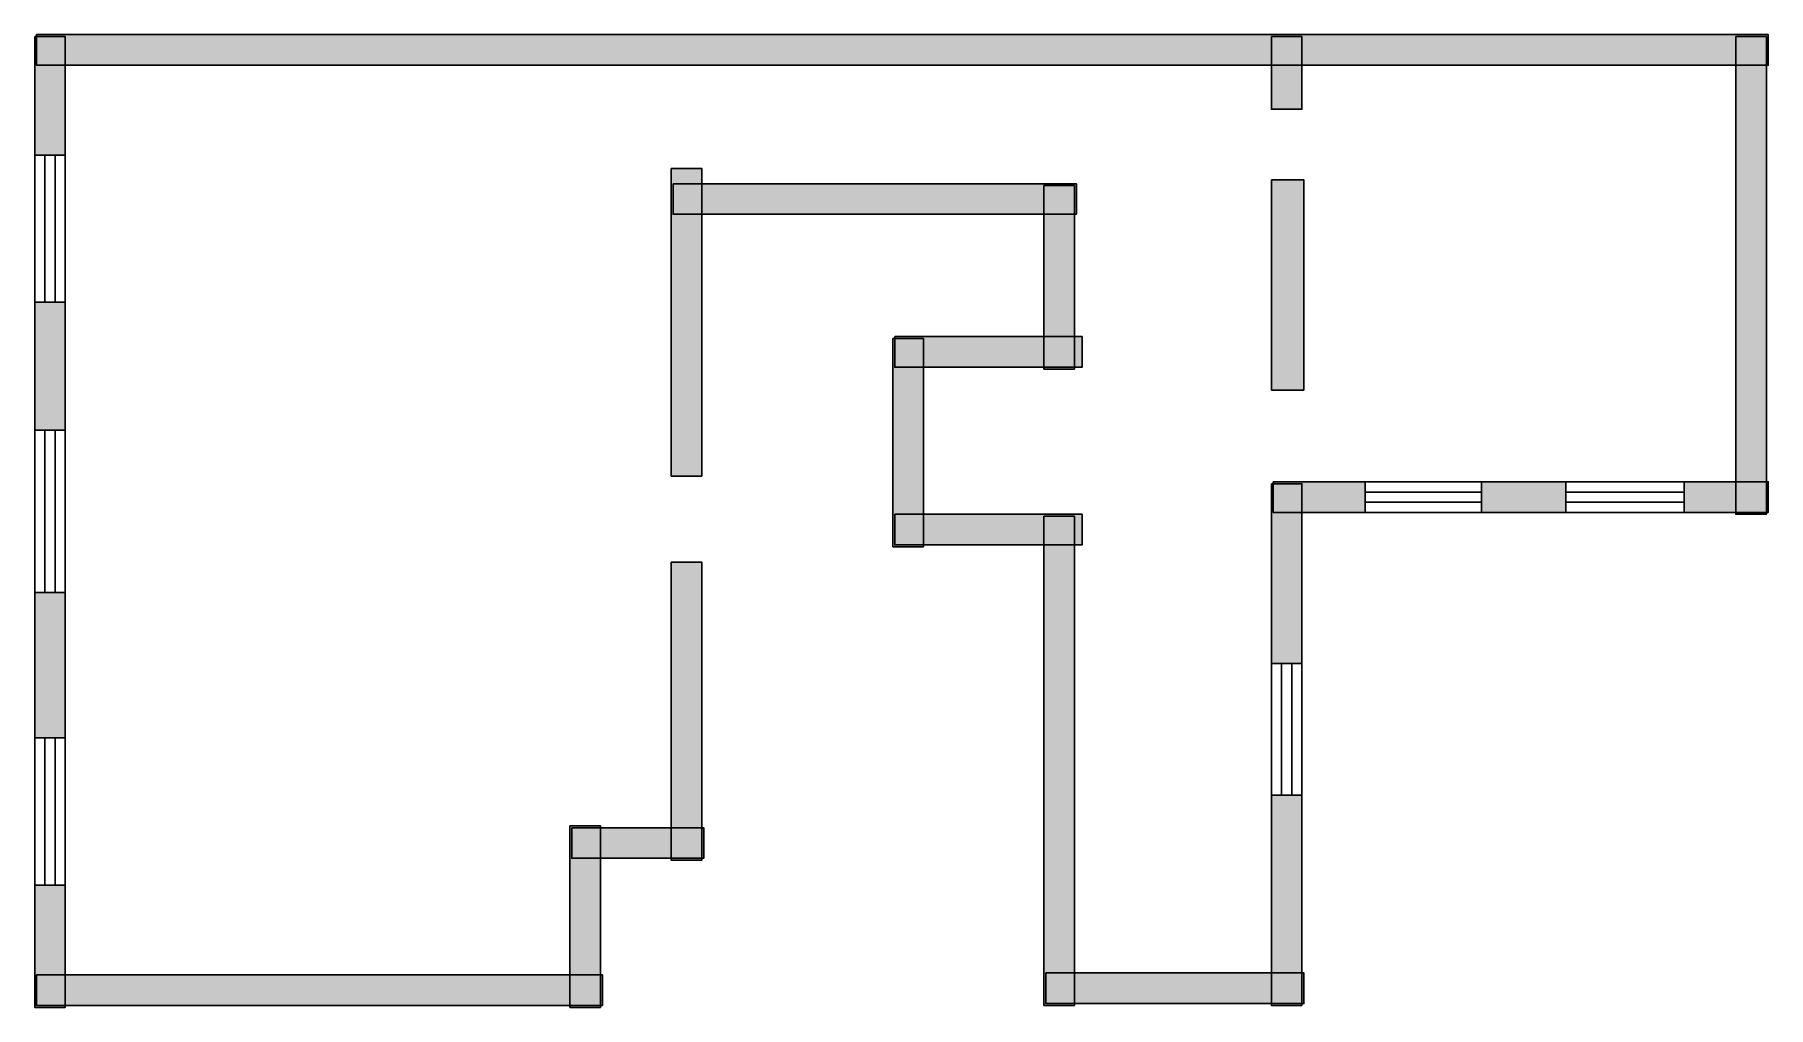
# Model space of a CAD drawing. Header units: centimetres. Extents: x 145 to 996, y 101 to 578.
import ezdxf

# ---------------------------------------------------------------- set-up
doc = ezdxf.new("R2010")
doc.units = ezdxf.units.CM
doc.layers.add('WALL', color=7, linetype='Continuous')
doc.layers.add('WINDOW', color=5, linetype='Continuous')

msp = doc.modelspace()

# ---------------------------------------------------------------- hatches: boundary and pattern name
at = {"layer": 'WALL'}
h = msp.add_hatch(color=256, dxfattribs=at)
h.dxf.hatch_style = 1
h.paths.add_polyline_path([(146.25, 578.4375), (995.625, 578.4375), (995.625, 563.4375), (146.25, 563.4375)])
h = msp.add_hatch(color=256, dxfattribs=at)
h.dxf.hatch_style = 1
h.paths.add_polyline_path([(145.3125, 577.5), (160.3125, 577.5), (160.3125, 519.375), (145.3125, 519.375)])
h = msp.add_hatch(color=256, dxfattribs=at)
h.dxf.hatch_style = 1
h.paths.add_polyline_path([(751.875, 577.5), (766.875, 577.5), (766.875, 541.875), (751.875, 541.875)])
h = msp.add_hatch(color=256, dxfattribs=at)
h.dxf.hatch_style = 1
h.paths.add_polyline_path([(979.6875, 577.5), (994.6875, 577.5), (994.6875, 343.125), (979.6875, 343.125)])
h = msp.add_hatch(color=256, dxfattribs=at)
h.dxf.hatch_style = 1
h.paths.add_polyline_path([(457.5, 512.8125), (472.5, 512.8125), (472.5, 361.875), (457.5, 361.875)])
h = msp.add_hatch(color=256, dxfattribs=at)
h.dxf.hatch_style = 1
h.paths.add_polyline_path([(458.4375, 505.3125), (656.25, 505.3125), (656.25, 490.3125), (458.4375, 490.3125)])
h = msp.add_hatch(color=256, dxfattribs=at)
h.dxf.hatch_style = 1
h.paths.add_polyline_path([(640.3125, 504.375), (655.3125, 504.375), (655.3125, 414.375), (640.3125, 414.375)])
h = msp.add_hatch(color=256, dxfattribs=at)
h.dxf.hatch_style = 1
h.paths.add_polyline_path([(751.875, 507.1875), (767.8125, 507.1875), (767.8125, 404.0625), (751.875, 404.0625)])
h = msp.add_hatch(color=256, dxfattribs=at)
h.dxf.hatch_style = 1
h.paths.add_polyline_path([(145.3125, 447.1875), (160.3125, 447.1875), (160.3125, 384.375), (145.3125, 384.375)])
h = msp.add_hatch(color=256, dxfattribs=at)
h.dxf.hatch_style = 1
h.paths.add_polyline_path([(566.25, 429.375), (581.25, 429.375), (581.25, 327.1875), (566.25, 327.1875)])
h = msp.add_hatch(color=256, dxfattribs=at)
h.dxf.hatch_style = 1
h.paths.add_polyline_path([(567.1875, 430.3125), (659.0625, 430.3125), (659.0625, 415.3125), (567.1875, 415.3125)])
h = msp.add_hatch(color=256, dxfattribs=at)
h.dxf.hatch_style = 1
h.paths.add_polyline_path([(751.875, 358.125), (766.875, 358.125), (766.875, 270), (751.875, 270)])
h = msp.add_hatch(color=256, dxfattribs=at)
h.dxf.hatch_style = 1
h.paths.add_polyline_path([(752.8125, 359.0625), (797.8125, 359.0625), (797.8125, 344.0625), (752.8125, 344.0625)])
h = msp.add_hatch(color=256, dxfattribs=at)
h.dxf.hatch_style = 1
h.paths.add_polyline_path([(855, 359.0625), (896.25, 359.0625), (896.25, 344.0625), (855, 344.0625)])
h = msp.add_hatch(color=256, dxfattribs=at)
h.dxf.hatch_style = 1
h.paths.add_polyline_path([(954.375, 359.0625), (995.625, 359.0625), (995.625, 344.0625), (954.375, 344.0625)])
h = msp.add_hatch(color=256, dxfattribs=at)
h.dxf.hatch_style = 1
h.paths.add_polyline_path([(567.1875, 343.125), (659.0625, 343.125), (659.0625, 328.125), (567.1875, 328.125)])
h = msp.add_hatch(color=256, dxfattribs=at)
h.dxf.hatch_style = 1
h.paths.add_polyline_path([(640.3125, 342.1875), (655.3125, 342.1875), (655.3125, 102.1875), (640.3125, 102.1875)])
h = msp.add_hatch(color=256, dxfattribs=at)
h.dxf.hatch_style = 1
h.paths.add_polyline_path([(457.5, 319.6875), (472.5, 319.6875), (472.5, 173.4375), (457.5, 173.4375)])
h = msp.add_hatch(color=256, dxfattribs=at)
h.dxf.hatch_style = 1
h.paths.add_polyline_path([(145.3125, 304.6875), (160.3125, 304.6875), (160.3125, 233.4375), (145.3125, 233.4375)])
h = msp.add_hatch(color=256, dxfattribs=at)
h.dxf.hatch_style = 1
h.paths.add_polyline_path([(751.875, 205.3125), (766.875, 205.3125), (766.875, 102.1875), (751.875, 102.1875)])
h = msp.add_hatch(color=256, dxfattribs=at)
h.dxf.hatch_style = 1
h.paths.add_polyline_path([(407.8125, 190.3125), (422.8125, 190.3125), (422.8125, 101.25), (407.8125, 101.25)])
h = msp.add_hatch(color=256, dxfattribs=at)
h.dxf.hatch_style = 1
h.paths.add_polyline_path([(408.75, 189.375), (473.4375, 189.375), (473.4375, 174.375), (408.75, 174.375)])
h = msp.add_hatch(color=256, dxfattribs=at)
h.dxf.hatch_style = 1
h.paths.add_polyline_path([(145.3125, 161.25), (160.3125, 161.25), (160.3125, 101.25), (145.3125, 101.25)])
h = msp.add_hatch(color=256, dxfattribs=at)
h.dxf.hatch_style = 1
h.paths.add_polyline_path([(146.25, 117.1875), (423.75, 117.1875), (423.75, 102.1875), (146.25, 102.1875)])
h = msp.add_hatch(color=256, dxfattribs=at)
h.dxf.hatch_style = 1
h.paths.add_polyline_path([(641.25, 118.125), (767.8125, 118.125), (767.8125, 103.125), (641.25, 103.125)])

# ---------------------------------------------------------------- linework, layer by layer
for points in [[(146.25, 578.4375), (995.625, 578.4375), (995.625, 563.4375), (146.25, 563.4375)], [(145.3125, 577.5), (160.3125, 577.5), (160.3125, 519.375), (145.3125, 519.375)], [(751.875, 577.5), (766.875, 577.5), (766.875, 541.875), (751.875, 541.875)], [(979.6875, 577.5), (994.6875, 577.5), (994.6875, 343.125), (979.6875, 343.125)], [(457.5, 512.8125), (472.5, 512.8125), (472.5, 361.875), (457.5, 361.875)], [(458.4375, 505.3125), (656.25, 505.3125), (656.25, 490.3125), (458.4375, 490.3125)], [(640.3125, 504.375), (655.3125, 504.375), (655.3125, 414.375), (640.3125, 414.375)], [(751.875, 507.1875), (767.8125, 507.1875), (767.8125, 404.0625), (751.875, 404.0625)], [(145.3125, 447.1875), (160.3125, 447.1875), (160.3125, 384.375), (145.3125, 384.375)], [(566.25, 429.375), (581.25, 429.375), (581.25, 327.1875), (566.25, 327.1875)], [(567.1875, 430.3125), (659.0625, 430.3125), (659.0625, 415.3125), (567.1875, 415.3125)], [(751.875, 358.125), (766.875, 358.125), (766.875, 270), (751.875, 270)], [(752.8125, 359.0625), (797.8125, 359.0625), (797.8125, 344.0625), (752.8125, 344.0625)], [(855, 359.0625), (896.25, 359.0625), (896.25, 344.0625), (855, 344.0625)], [(954.375, 359.0625), (995.625, 359.0625), (995.625, 344.0625), (954.375, 344.0625)], [(567.1875, 343.125), (659.0625, 343.125), (659.0625, 328.125), (567.1875, 328.125)], [(640.3125, 342.1875), (655.3125, 342.1875), (655.3125, 102.1875), (640.3125, 102.1875)], [(457.5, 319.6875), (472.5, 319.6875), (472.5, 173.4375), (457.5, 173.4375)], [(145.3125, 304.6875), (160.3125, 304.6875), (160.3125, 233.4375), (145.3125, 233.4375)], [(751.875, 205.3125), (766.875, 205.3125), (766.875, 102.1875), (751.875, 102.1875)], [(407.8125, 190.3125), (422.8125, 190.3125), (422.8125, 101.25), (407.8125, 101.25)], [(408.75, 189.375), (473.4375, 189.375), (473.4375, 174.375), (408.75, 174.375)], [(145.3125, 161.25), (160.3125, 161.25), (160.3125, 101.25), (145.3125, 101.25)], [(146.25, 117.1875), (423.75, 117.1875), (423.75, 102.1875), (146.25, 102.1875)], [(641.25, 118.125), (767.8125, 118.125), (767.8125, 103.125), (641.25, 103.125)]]:
    msp.add_lwpolyline(points, close=True, dxfattribs=at)
at = {"layer": 'WINDOW'}
for p, q in [((145.3125, 519.375), (145.3125, 447.1875)), ((145.3125, 519.375), (160.3125, 519.375)), ((150.3125, 519.375), (150.3125, 447.1875)), ((155.3125, 519.375), (155.3125, 447.1875)), ((160.3125, 519.375), (160.3125, 447.1875)), ((145.3125, 447.1875), (160.3125, 447.1875)), ((145.3125, 384.375), (145.3125, 304.6875)), ((145.3125, 384.375), (160.3125, 384.375)), ((150.3125, 384.375), (150.3125, 304.6875)), ((155.3125, 384.375), (155.3125, 304.6875)), ((160.3125, 384.375), (160.3125, 304.6875)), ((797.8125, 359.0625), (855, 359.0625)), ((797.8125, 359.0625), (797.8125, 344.0625)), ((855, 359.0625), (855, 344.0625)), ((896.25, 359.0625), (954.375, 359.0625)), ((896.25, 359.0625), (896.25, 344.0625)), ((954.375, 359.0625), (954.375, 344.0625)), ((797.8125, 354.0625), (855, 354.0625)), ((797.8125, 349.0625), (855, 349.0625)), ((896.25, 354.0625), (954.375, 354.0625)), ((896.25, 349.0625), (954.375, 349.0625)), ((797.8125, 344.0625), (855, 344.0625)), ((896.25, 344.0625), (954.375, 344.0625)), ((145.3125, 304.6875), (160.3125, 304.6875)), ((751.875, 270), (751.875, 205.3125)), ((751.875, 270), (766.875, 270)), ((756.875, 270), (756.875, 205.3125)), ((761.875, 270), (761.875, 205.3125)), ((766.875, 270), (766.875, 205.3125)), ((145.3125, 233.4375), (145.3125, 161.25)), ((145.3125, 233.4375), (160.3125, 233.4375)), ((150.3125, 233.4375), (150.3125, 161.25)), ((155.3125, 233.4375), (155.3125, 161.25)), ((160.3125, 233.4375), (160.3125, 161.25)), ((751.875, 205.3125), (766.875, 205.3125)), ((145.3125, 161.25), (160.3125, 161.25))]:
    msp.add_line(p, q, dxfattribs=at)

doc.saveas('drawing.dxf')
